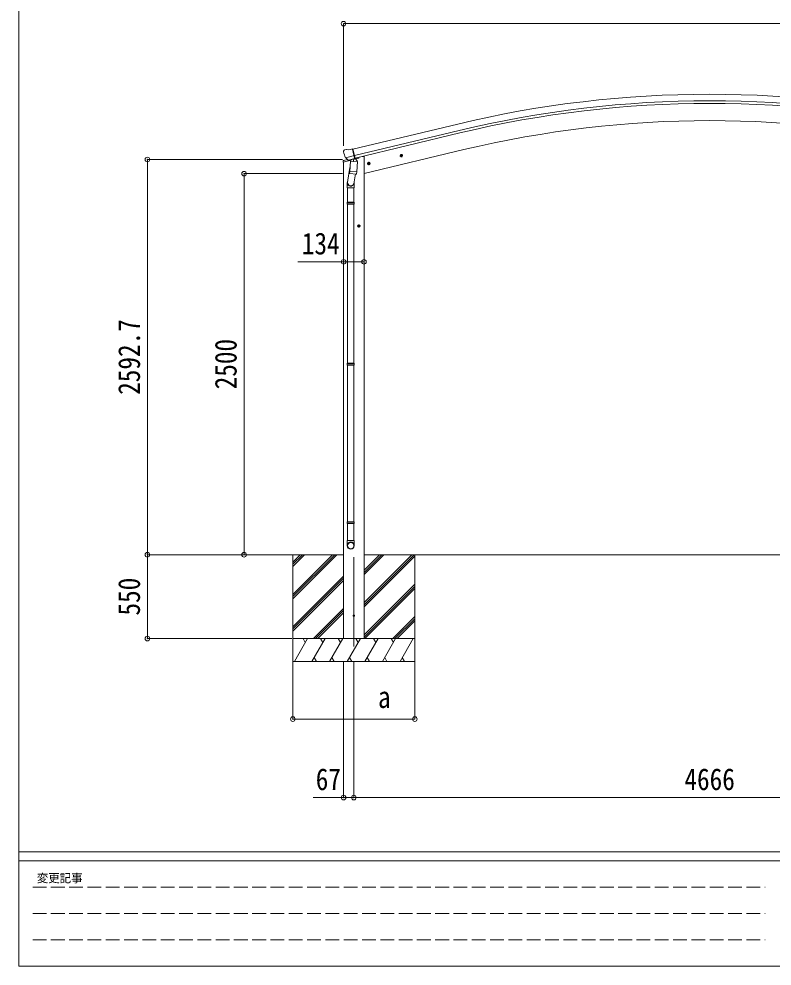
# Model space of a CAD drawing. Units: millimetres at full size. Extents: x -8385 to 8479, y -5853 to 5787.
# Drawn here: x -8385 to -3447, y -5853 to 360 of the extents above; entities that cross this region are included whole.
import ezdxf
from ezdxf.enums import TextEntityAlignment as Align

# ---------------------------------------------------------------- set-up
doc = ezdxf.new("R2010")
doc.units = ezdxf.units.MM
doc.header["$LTSCALE"] = 30
doc.header["$PDMODE"] = 32
doc.header["$PDSIZE"] = 30
doc.linetypes.add('DASHED3', pattern=[4, 3, -1])
for name, color, linetype, lineweight in [('0-0_0', 7, 'Continuous', 9), ('0-1_本体', 4, 'Continuous', 9), ('0-2_部品', 7, 'Continuous', 9), ('0-8_PARTS2', 2, 'Continuous', 9), ('0-A_寸法', 6, 'Continuous', 9), ('F-0_240', 7, 'Continuous', 9)]:
    doc.layers.add(name, color=color, linetype=linetype, lineweight=lineweight)
doc.styles.add('ＭＳ ゴシック', font='')
doc.styles.get('ＭＳ ゴシック').set_extended_font_data('MS Gothic')

msp = doc.modelspace()

# ---------------------------------------------------------------- linework, layer by layer
at = {"layer": '0-0_0'}
for p, q in [((-6256.74, -3154.51), (-6768.96, -3154.52)), ((-6589.74, -3203.11), (-6541.14, -3154.51)), ((-6589.74, -3154.52), (-6589.74, -3854.52)), ((-6589.74, -3415.24), (-6329.01, -3154.52)), ((-6589.74, -3429.39), (-6314.87, -3154.52)), ((-6589.74, -3443.53), (-6300.73, -3154.52)), ((-6589.74, -3231.4), (-6512.86, -3154.52)), ((-6589.74, -3217.26), (-6527, -3154.52)), ((-6122.74, -3154.52), (-1590.72, -3154.52)), ((-6122.74, -3468.74), (-5808.51, -3154.52)), ((-6122.74, -3482.89), (-5794.37, -3154.52)), ((-6122.74, -3284.9), (-5992.36, -3154.52)), ((-6122.74, -3270.75), (-6006.5, -3154.52)), ((-6122.74, -3256.61), (-6020.65, -3154.52)), ((-6122.74, -3497.03), (-5789.74, -3164.03)), ((-5789.74, -3154.52), (-5789.74, -3854.52)), ((-6589.74, -3627.37), (-6256.74, -3294.38)), ((-6589.74, -3641.52), (-6256.74, -3308.52)), ((-6589.74, -3655.66), (-6256.74, -3322.66)), ((-6122.74, -3680.87), (-5789.74, -3347.88)), ((-6122.74, -3695.02), (-5789.74, -3362.02)), ((-6118.1, -3704.52), (-5789.74, -3376.16)), ((-6454.75, -3704.52), (-6256.74, -3506.51)), ((-6440.61, -3704.52), (-6256.74, -3520.65)), ((-6426.47, -3704.52), (-6256.74, -3534.79)), ((-5934.25, -3704.52), (-5789.74, -3560.01)), ((-5920.11, -3704.52), (-5789.74, -3574.15)), ((-5905.97, -3704.52), (-5789.74, -3588.29)), ((-5789.74, -3704.52), (-6589.74, -3704.52)), ((-6579.45, -3854.52), (-6492.85, -3704.52)), ((-6507.85, -3730.5), (-6522.85, -3704.52)), ((-6463.98, -3854.52), (-6377.38, -3704.52)), ((-6392.38, -3730.5), (-6407.38, -3704.52)), ((-6348.51, -3854.52), (-6261.91, -3704.52)), ((-6276.91, -3730.5), (-6291.91, -3704.52)), ((-6122.74, -3704.52), (-6256.74, -3704.52)), ((-6233.04, -3854.52), (-6146.44, -3704.52)), ((-6161.44, -3730.5), (-6176.44, -3704.52)), ((-6117.57, -3854.52), (-6030.97, -3704.52)), ((-6045.97, -3730.5), (-6060.97, -3704.52)), ((-6002.1, -3854.52), (-5915.5, -3704.52)), ((-5945.5, -3704.52), (-5930.5, -3730.5)), ((-5886.63, -3854.52), (-5800.03, -3704.52)), ((-6448.99, -3828.54), (-6433.99, -3854.52)), ((-6333.51, -3828.54), (-6318.51, -3854.52)), ((-6218.04, -3828.54), (-6203.05, -3854.52)), ((-6102.57, -3828.54), (-6087.58, -3854.52)), ((-5987.1, -3828.54), (-5972.11, -3854.52)), ((-5871.63, -3828.54), (-5856.64, -3854.52)), ((-6589.74, -3854.52), (-5789.74, -3854.52))]:
    msp.add_line(p, q, dxfattribs=at)
at = {"layer": '0-1_本体'}
for p, q in [((-6195.81, -494.26), (-5507.89, -329.11)), ((-5497.82, -371.09), (-6185.73, -536.24)), ((-6181.8, -552.6), (-5493.89, -387.45)), ((-6199.06, -495.04), (-6195.81, -494.26)), ((-6199.06, -495.04), (-6185.06, -553.39)), ((-6185.06, -553.39), (-6181.8, -552.6)), ((-6122.74, -541.52), (-6135.62, -541.52)), ((-6122.74, -654.64), (-5467.51, -497.33)), ((-6122.74, -541.52), (-6122.74, -3704.52)), ((-6256.74, -577.79), (-6256.74, -3704.52))]:
    msp.add_line(p, q, dxfattribs=at)
for radius in [7073, 7029.83, 7013, 6900]:
    msp.add_arc((-3856.73, -7206.68), radius, 76.5, 103.5, dxfattribs=at)
at = {"layer": '0-2_部品'}
for p, q in [((-6249.87, -499.34), (-6236.69, -496.18)), ((-6222.13, -498.85), (-6235.39, -496.16)), ((-6222.13, -498.85), (-6196.2, -492.63)), ((-6257.19, -510.17), (-6256.91, -511.32)), ((-6252.97, -501.59), (-6256.82, -507.89)), ((-6243.13, -550.47), (-6185.63, -536.67)), ((-6226.28, -565.38), (-6242.66, -550.89)), ((-6221.21, -565.48), (-6184.5, -556.67)), ((-6190.45, -558.49), (-6191.47, -573.1)), ((-6184.5, -556.67), (-6182.97, -556.3)), ((-6181.42, -554.2), (-6180.47, -554.26)), ((-6180.47, -554.26), (-6167.16, -569.58)), ((-6176.72, -558.58), (-6158.49, -554.21)), ((-6154.66, -546.09), (-6154.66, -549.34)), ((-5868.26, -534.42), (-5887.71, -539.09)), ((-5885.29, -538.5), (-5883.15, -531.31)), ((-5880.12, -543.95), (-5885.29, -538.5)), ((-5883.15, -531.31), (-5875.86, -529.56)), ((-5875.65, -546.48), (-5880.32, -527.03)), ((-5875.86, -529.56), (-5870.69, -535)), ((-6259.21, -578.39), (-6216.28, -568.08)), ((-6259.21, -571.5), (-6259.21, -578.39)), ((-6229.98, -562.11), (-6256.91, -568.58)), ((-6214.69, -614.91), (-6230.6, -711.08)), ((-6223.57, -565.95), (-6216.05, -564.15)), ((-6222.73, -565.85), (-6221.21, -565.48)), ((-6219.37, -565.71), (-6219.42, -566.45)), ((-6218.66, -567.49), (-6192.85, -573.92)), ((-6211.75, -572.83), (-6216.42, -639.67)), ((-6166.06, -576.03), (-6211.75, -572.83)), ((-6209.97, -569.66), (-6210.2, -572.94)), ((-6170.73, -642.87), (-6166.06, -576.03)), ((-6167.16, -569.58), (-6167.6, -575.92)), ((-6082.19, -585.78), (-6101.63, -590.44)), ((-6099.21, -589.86), (-6097.08, -582.67)), ((-6094.04, -595.31), (-6099.21, -589.86)), ((-6097.08, -582.67), (-6089.78, -580.91)), ((-6089.58, -597.83), (-6094.24, -578.39)), ((-6089.78, -580.91), (-6084.61, -586.36)), ((-6217.28, -652.14), (-6216.41, -639.67)), ((-6216.88, -653.5), (-6216.88, -653.5)), ((-6170.73, -642.87), (-6216.42, -639.67)), ((-6215.44, -654.28), (-6173.74, -657.19)), ((-6179.17, -656.81), (-6189.9, -720.4)), ((-6170.74, -642.87), (-6171.63, -655.56)), ((-6232.75, -748.24), (-6232.75, -713.88)), ((-6186.75, -713.58), (-6186.75, -748.24)), ((-6186.75, -748.24), (-6232.75, -748.24)), ((-6230.75, -748.24), (-6230.75, -842.24)), ((-6188.75, -748.24), (-6188.75, -842.24)), ((-6232.75, -844.24), (-6231.75, -842.24)), ((-6186.75, -844.24), (-6232.75, -844.24)), ((-6186.75, -852.24), (-6232.75, -852.24)), ((-6187.75, -842.24), (-6231.75, -842.24)), ((-6187.75, -854.24), (-6231.75, -854.24)), ((-6230.75, -854.24), (-6230.75, -1898.58)), ((-6188.75, -854.24), (-6188.75, -1898.58)), ((-6186.75, -844.24), (-6187.75, -842.24)), ((-6186.75, -852.24), (-6187.75, -854.24)), ((-6186.75, -844.24), (-6186.75, -852.24)), ((-6164.05, -998.03), (-6160.3, -991.53)), ((-6160.3, -991.53), (-6152.79, -991.53)), ((-6156.54, -1008.03), (-6156.54, -988.03)), ((-6152.79, -991.53), (-6149.04, -998.03)), ((-6146.54, -998.03), (-6166.54, -998.03)), ((-6160.3, -1004.53), (-6164.05, -998.03)), ((-6232.75, -1900.58), (-6231.75, -1898.58)), ((-6186.75, -1900.58), (-6232.75, -1900.58)), ((-6186.75, -1908.58), (-6232.75, -1908.58)), ((-6187.75, -1898.58), (-6231.75, -1898.58)), ((-6187.75, -1910.58), (-6231.75, -1910.58)), ((-6230.75, -1910.58), (-6230.75, -2938.61)), ((-6188.75, -1910.58), (-6188.75, -2938.61)), ((-6186.75, -1900.58), (-6187.75, -1898.58)), ((-6186.75, -1908.58), (-6187.75, -1910.58)), ((-6186.75, -1900.58), (-6186.75, -1908.58)), ((-6232.75, -2940.61), (-6231.75, -2938.61)), ((-6186.75, -2940.61), (-6232.75, -2940.61)), ((-6186.75, -2948.61), (-6232.75, -2948.61)), ((-6187.75, -2938.61), (-6231.75, -2938.61)), ((-6187.75, -2950.61), (-6231.75, -2950.61)), ((-6230.75, -2950.61), (-6230.75, -3060.61)), ((-6188.75, -2950.61), (-6188.75, -3060.61)), ((-6186.75, -2940.61), (-6187.75, -2938.61)), ((-6186.75, -2948.61), (-6187.75, -2950.61)), ((-6186.75, -2940.61), (-6186.75, -2948.61)), ((-6232.75, -3094.75), (-6232.75, -3060.61)), ((-6186.75, -3060.61), (-6232.75, -3060.61)), ((-6186.75, -3094.75), (-6186.75, -3060.61))]:
    msp.add_line(p, q, dxfattribs=at)
for points in [[(-6190.77, -558.08), (-6181.05, -555.74), (-6196.2, -492.63)], [(-6243.4, -549.9), (-6242.82, -550.74), (-6242.66, -550.89)], [(-6190.77, -558.08), (-6191.01, -558.23), (-6215.77, -564.17), (-6216.05, -564.15)], [(-5870.69, -535), (-5872.82, -542.2), (-5880.12, -543.95)], [(-6084.61, -586.36), (-6086.74, -593.55), (-6094.04, -595.31)], [(-6232.75, -844.24), (-6232.75, -852.24), (-6231.75, -854.24)], [(-6149.04, -998.03), (-6152.79, -1004.53), (-6160.3, -1004.53)], [(-6232.75, -1900.58), (-6232.75, -1908.58), (-6231.75, -1910.58)], [(-6232.75, -2940.61), (-6232.75, -2948.61), (-6231.75, -2950.61)]]:
    msp.add_lwpolyline(points, dxfattribs=at)
for centre, radius in [((-5877.99, -536.75), 8.5), ((-5877.99, -536.75), 7.7), ((-5877.99, -536.75), 6.5), ((-6091.91, -588.11), 8.5), ((-6091.91, -588.11), 7.7), ((-6091.91, -588.11), 6.5), ((-6156.54, -998.03), 8.5), ((-6156.54, -998.03), 7.7), ((-6156.54, -998.03), 6.5)]:
    msp.add_circle(centre, radius, dxfattribs=at)
at = {"layer": '0-2_部品', "color": 4}
msp.add_circle((-6189.74, -3554.52), 5, dxfattribs=at)
at = {"layer": '0-2_部品'}
for centre, radius, start, end in [((-6235.99, -499.1), 3, 78.5, 103.5), ((-6060.11, -464.07), 202.4, 193.5, 205.09125), ((-6248.7, -504.21), 5, 103.5, 148.5), ((-6189.85, -558.57), 0.604, 100.59842, 172.20595), ((-6183.09, -555.81), 0.5, 283.5, 318.76246), ((-6159.66, -549.34), 5, 283.5, 0), ((-6256.21, -571.5), 3, 103.5, 180), ((-6222.85, -565.36), 0.5, 248.23754, 283.5), ((-6219.87, -565.67), 0.5, 356, 103.5), ((-6218.42, -566.52), 1, 176, 256), ((-6192.5, -572.95), 1.03, 250.03897, 351.96569), ((-6215.34, -652.31), 1.95, 175.04017, 217.47766), ((-6215.3, -652.28), 2, 217.40962, 266), ((-6173.6, -655.2), 2, 266, 349.46843), ((-6202.75, -713.88), 30, 177.45142, 180)]:
    msp.add_arc(centre, radius, start, end, dxfattribs=at)
for centre, major_axis, ratio, start_param, end_param in [((-6254.27, -509.46), (-1.57, -2.57), 0.99628, 4.712389, 5.4996506), ((-6224.29, -563.13), (-0.73, -2.92), 0.997631, 5.8041905, 6.6006116), ((-6224.24, -562.9), (2.63, 3.16), 0.650902, 4.0958226, 4.1686332), ((-6224.27, -563.03), (-0.73, -2.92), 0.997631, 0.3902369, 0.4789948), ((-6209.75, -713.58), (23, 0), 0.996195, 2.5560258, 6.5663028), ((-6209.75, -713.58), (21, 0), 0.996195, 2.9349147, 5.9512394), ((-6209.75, -3093.01), (-23, 0), 0.996195, 3.1415927, 6.2831853), ((-6209.75, -3094.75), (-23, 0), 0.996195, 3.1415927, 6.2831853), ((-6209.75, -3094.75), (0, -23.43), 0.981806, 4.712389, 7.8539816)]:
    msp.add_ellipse(centre, major_axis=major_axis, ratio=ratio, start_param=start_param, end_param=end_param, dxfattribs=at)
msp.add_ellipse((-6209.75, -3094.75), major_axis=(21, 0), ratio=0.996195, dxfattribs=at)
at = {"layer": '0-8_PARTS2', "color": 6}
msp.add_line((-6257.24, 329.37), (-1456.22, 329.37), dxfattribs=at)
at = {"layer": '0-8_PARTS2'}
msp.add_line((-6189.74, -3755.45), (-6189.74, -3171.5), dxfattribs=at)
at = {"layer": '0-A_寸法'}
for p, q in [((-6257.24, 329.37), (-6257.24, -472.97)), ((-7543.03, -561.81), (-6264.19, -561.81)), ((-7543.03, -3154.52), (-7543.03, -561.81)), ((-6909.32, -654.54), (-6264.19, -654.54)), ((-6909.32, -3154.52), (-6909.32, -654.54)), ((-6256.74, -1233.27), (-6556.74, -1233.27)), ((-6122.74, -1233.27), (-6256.74, -1233.27)), ((-7543.03, -3154.52), (-7543.03, -3704.52)), ((-7543.03, -3154.52), (-6596.75, -3154.52)), ((-7543.03, -3154.52), (-6594, -3154.52)), ((-6909.32, -3154.52), (-6596.75, -3154.52)), ((-7543.03, -3704.52), (-6595.03, -3704.52)), ((-6589.74, -4232.42), (-6589.74, -3858.01)), ((-6256.74, -4747.4), (-6256.74, -3858.01)), ((-6189.74, -4747.4), (-6189.74, -3858.01)), ((-5789.74, -4232.42), (-5789.74, -3858.01)), ((-6589.74, -4232.42), (-5789.74, -4232.42)), ((-6256.74, -4747.4), (-6456.74, -4747.4)), ((-6256.74, -4747.4), (-6189.74, -4747.4)), ((-6189.74, -4747.4), (-1523.72, -4747.4))]:
    msp.add_line(p, q, dxfattribs=at)
for p in [(-6257.24, 329.37), (-7543.03, -561.81), (-6909.32, -654.54), (-6256.74, -1233.27), (-6122.74, -1233.27), (-7543.03, -3154.52), (-6909.32, -3154.52), (-7543.03, -3704.52), (-6589.74, -4232.42), (-5789.74, -4232.42), (-6256.74, -4747.4), (-6189.74, -4747.4)]:
    msp.add_point(p, dxfattribs=at)
at = {"layer": 'F-0_240', "color": 5}
for p, q in [((-8385.45, 5787.34), (-8385.45, -5852.66)), ((-8385.45, -5102.66), (8054.55, -5102.66)), ((-8385.45, -5162.66), (5387.79, -5162.66)), ((-8385.45, -5852.66), (8054.55, -5852.66))]:
    msp.add_line(p, q, dxfattribs=at)
at = {"layer": 'F-0_240', "color": 4, "linetype": 'DASHED3'}
for p, q in [((-8295.46, -5335.16), (-3492.21, -5335.16)), ((-8295.46, -5507.66), (-3492.21, -5507.66)), ((-8295.46, -5680.16), (-3492.21, -5680.16))]:
    msp.add_line(p, q, dxfattribs=at)

# ---------------------------------------------------------------- texts
at = {"layer": '0-A_寸法', "color": 7, "style": 'ＭＳ ゴシック', "width": 0.85}
for s, p in [('134', (-6530.49, -1227.27)), ('a', (-6030.99, -4202.42)), ('67', (-6439.24, -4741.4)), ('4666', (-4021.73, -4741.4))]:
    msp.add_text(s, height=143, dxfattribs=at).set_placement(p, align=Align.BOTTOM_LEFT)
for s, p in [('2592.7', (-7549.03, -2105.67)), ('2500', (-6915.32, -2069.53)), ('550', (-7549.03, -3553.27))]:
    msp.add_text(s, height=143, rotation=90, dxfattribs=at).set_placement(p, align=Align.BOTTOM_LEFT)
at = {"layer": 'F-0_240', "style": 'ＭＳ ゴシック'}
msp.add_text('変更記事', height=54.99, dxfattribs=at).set_placement((-8268.23, -5320.16), align=Align.BOTTOM_LEFT)

doc.saveas('drawing.dxf')
